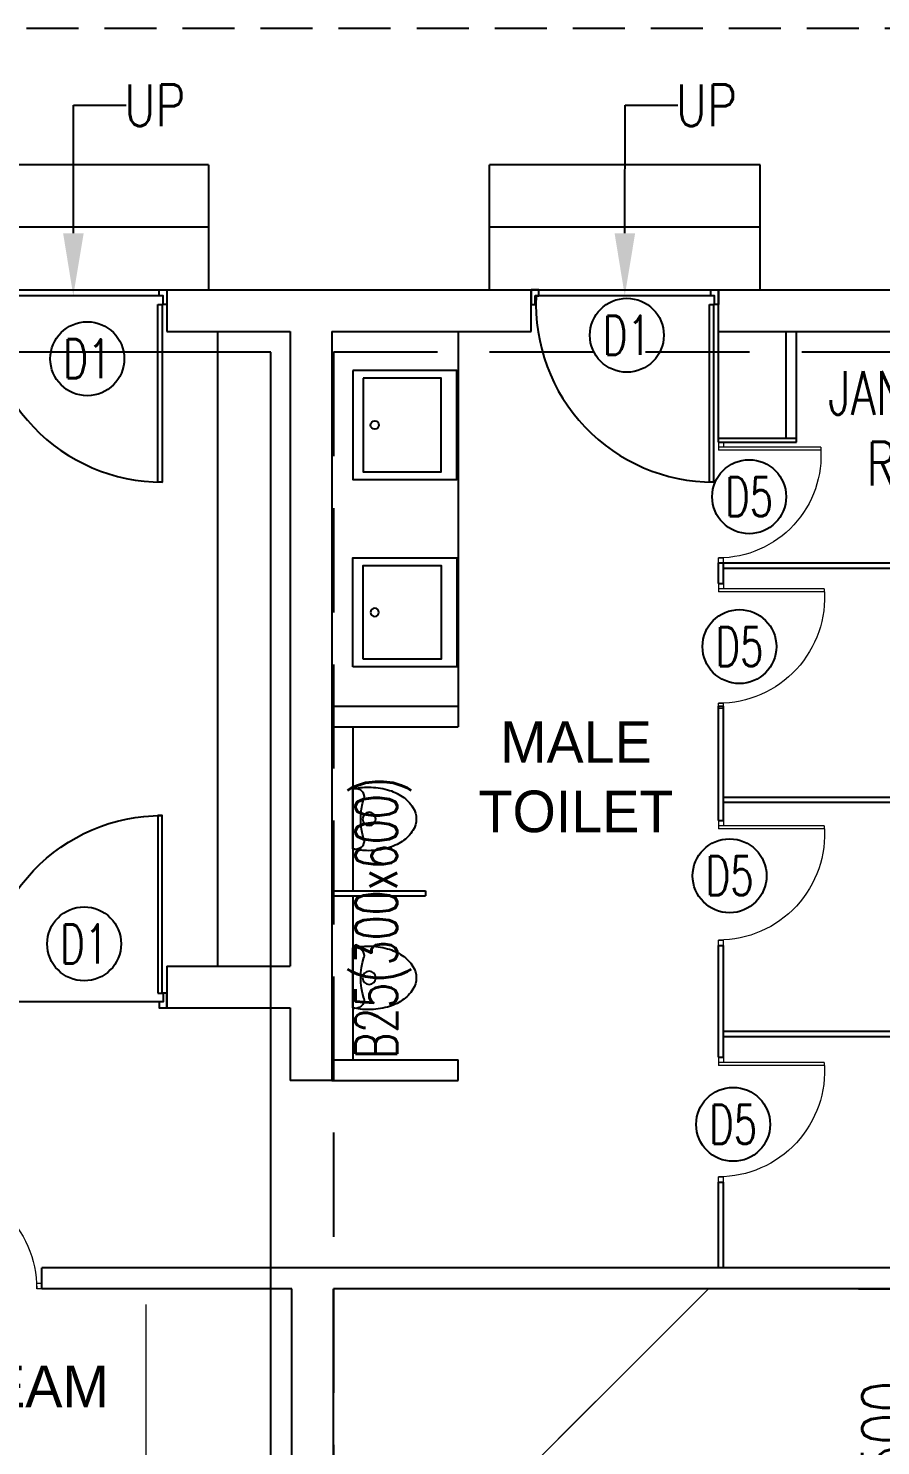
# Model space of a CAD drawing. Extents: x -32840 to 422982, y 280745 to 888746.
# Drawn here: x 82612 to 86707, y 862783 to 869593 of the extents above; entities that cross this region are included whole.
import ezdxf
from ezdxf import colors
from ezdxf.entities.mleader import LeaderData, LeaderLine
from ezdxf.enums import TextEntityAlignment as Align
from ezdxf.math import Vec2, Vec3

# ---------------------------------------------------------------- set-up
doc = ezdxf.new("R2010")
doc.units = 0
doc.header["$LTSCALE"] = 1000
doc.header["$PDMODE"] = 3
doc.linetypes.add('CONTINOUS', pattern=[0])
doc.linetypes.add('HIDDEN', pattern=[0.375, 0.25, -0.125])
doc.layers.get('Defpoints').update_dxf_attribs({"linetype": 'HIDDEN'})
for name, color, linetype in [('A-Chejja', 5, 'HIDDEN'), ('a-dim', 3, 'Continuous'), ('A-DOOR', 1, 'Continuous'), ('A-FL-Drop', 3, 'Continuous'), ('A-PLUM', 11, 'Continuous'), ('A-Rail', 1, 'Continuous'), ('A-RD', 6, 'Continuous'), ('A-SEC-DET-ID', 2, 'Continuous'), ('A-STAIR', 2, 'Continuous'), ('A-TAG-DW', 2, 'Continuous'), ('A-WALL', 7, 'CONTINOUS'), ('S-BEAM', 2, 'Continuous'), ('S-BEAM NO', 3, 'Continuous'), ('S-RCWALL', 10, 'Continuous'), ('Text', 7, 'Continuous'), ('WALL', 6, 'Continuous')]:
    doc.layers.add(name, color=color, linetype=linetype)
for name, color, linetype, lineweight in [('A08_Wall_Full_BlockWork_MAA', 4, 'Continuous', 30), ('A08_Wall_Partition Wood_MAA', 242, 'Continuous', 5), ('A09_Door Win Vent_MAA', 160, 'Continuous', 5), ('I-ANNO-TEXT', 130, 'Continuous', 18)]:
    doc.layers.add(name, color=color, linetype=linetype, lineweight=lineweight)
doc.styles.add('I_NOTE', font='', dxfattribs={"height": 1.5})
doc.styles.add('ROMANS', font='romans.shx', dxfattribs={"width": 0.8})
doc.styles.get('I_NOTE').set_extended_font_data('Tekton')
doc.dimstyles.new('dim-1', dxfattribs={"dimscale": 100, "dimtxt": 2.25, "dimasz": 1, "dimexe": 1, "dimexo": 1, "dimgap": 0.5, "dimtad": 1, "dimdec": 0, "dimzin": 3, "dimdsep": 46, "dimtxsty": 'ROMANS', "dimblk": 'ARCHTICK', "dimcen": 0.0625, "dimdle": 1, "dimclrd": 256, "dimclre": 256, "dimclrt": 6, "dimadec": 0, "dimazin": 0, "dimtfac": 1, "dimtdec": 0, "dimtix": 1, "dimtmove": 1, "dimatfit": 3, "dimfxl": 1, "dimfrac": 2, "dimtolj": 1, "dimtzin": 3, "dimarcsym": 0})

# ---------------------------------------------------------------- blocks, each defined once
blk = doc.blocks.new('A$C6b1eea8e')
at = {"layer": 'S-BEAM', "color": 8, "linetype": 'HIDDEN', "ltscale": 2}
for p, q in [((12620.4, 17248.1), (9120.4, 17248.1)), ((9120.4, 17248.1), (9120.4, 11248.1))]:
    blk.add_line(p, q, dxfattribs=at)
at = {"layer": 'S-BEAM', "color": 8}
blk.add_lwpolyline([(3920.4, 17548.1), (12520.4, 17548.1)], dxfattribs=at)
at = {"layer": 'S-BEAM', "color": 8, "linetype": 'HIDDEN', "ltscale": 750}
blk.add_lwpolyline([(3820.4, 11348.1), (8820.4, 11348.1), (8820.4, 17248.1), (3820.4, 17248.1)], dxfattribs=at)
at = {"layer": 'S-BEAM NO', "color": 8, "style": 'ROMANS', "width": 0.7}
blk.add_text('B25(300x600)', height=200, rotation=90, dxfattribs=at).set_placement((9226.9, 14530.3), align=Align.TOP_CENTER)
blk = doc.blocks.new('900 SINGLE 1')
for points in [[(43.2, 70.5), (23.2, 70.5), (23.2, 924.1), (43.2, 924.1)], [(37.1, 28.8), (37.1, 0), (0, 0), (0, 70.5), (18.6, 70.5), (18.6, 28.8)], [(862.9, 28.8), (862.9, 0), (900, 0), (900, 70.5), (881.4, 70.5), (881.4, 28.8)]]:
    blk.add_lwpolyline(points, close=True)
at = {"color": 8}
blk.add_arc((23.2, 70.5), 853.6, 357.19637, 90, dxfattribs=at)
at = {"layer": 'A-FL-Drop'}
blk.add_line((18.6, 28.8), (881.4, 28.8), dxfattribs=at)
blk = doc.blocks.new('TAG-DOOR-WINOW')
blk.add_circle((0, 0), 2.368)
at = {"color": 6, "style": 'ROMANS', "width": 0.7}
blk.add_attdef('DW', text='', height=2.5, dxfattribs=at).set_placement((0, 0), align=Align.MIDDLE_CENTER)
blk = doc.blocks.new('_ArchTick')
at = {"color": 0, "linetype": 'ByBlock', "const_width": 0.15}
blk.add_lwpolyline([(-0.5, -0.5), (0.5, 0.5)], dxfattribs=at)
blk = doc.blocks.new('*D1473')
at = {"layer": 'a-dim', "lineweight": -2, "transparency": 16777216}
for p, q in [((86893.9, 861937.1, 0), (86893.9, 863637.1, 0)), ((86600.6, 863537.1, 0), (86993.9, 863537.1, 0)), ((86600.6, 862037.1, 0), (86993.9, 862037.1, 0))]:
    blk.add_line(p, q, dxfattribs=at)
at = {"layer": 'Defpoints', "color": 0, "transparency": 16777216}
for p in [(86500.6, 863537.1, 0), (86893.9, 863537.1, 0), (86500.6, 862037.1, 0)]:
    blk.add_point(p, dxfattribs=at)
at = {"layer": 'a-dim', "lineweight": -2, "transparency": 16777216, "xscale": 100, "yscale": 100, "zscale": 100}
for p, rotation in [((86893.9, 863537.1, 0), 90), ((86893.9, 862037.1, 0), 270)]:
    blk.add_blockref('_ArchTick', p, dxfattribs=dict(at, rotation=rotation))
at = {"layer": 'a-dim', "color": 6, "transparency": 16777216, "insert": (86731.4, 862787.1, 0), "char_height": 225, "attachment_point": 5, "rotation": 90, "style": 'ROMANS'}
blk.add_mtext('\\A1;1500', dxfattribs=at)
blk = doc.blocks.new('A$C5862001C')
at = {"layer": 'A09_Door Win Vent_MAA'}
for p, q in [((-40, 510), (-40, 0)), ((-25, 508.4), (-25, 0)), ((-600, 25), (-575, 25)), ((-600, 25), (-600, 0)), ((-600, 0), (-575, 0)), ((-575, 0), (-575, 25)), ((0, 0), (-40, 0)), ((0, 25), (-25, 25)), ((0, 25), (0, 0))]:
    blk.add_line(p, q, dxfattribs=at)
blk.add_arc((-65, 0), 510, 85.50159, 179.99989, dxfattribs=at)
blk = doc.blocks.new('URINAL 2')
blk.add_line((143.9, 0), (-143.9, 0))
for points in [[(-152.5, -76.3, 0.067459), (-140.2, -167.3, 0.079812), (-107.8, -238, 0.107118), (-54.8, -289.4, 0.139889), (0, -305, 0.139889), (54.8, -289.4, 0.107118), (107.8, -238, 0.079812), (140.2, -167.3, 0.067459), (152.5, -76.3, 0.056281), (143.9, 0, 0.079812)], [(-143.9, 0, 0.056281), (-152.5, -76.3, 0.067459)]]:
    blk.add_lwpolyline(points, format="xyb")
blk.add_circle((0, -78.9), 31.8)
for centre, radius, start, end in [((-106.7, -14.4), 39.9, 158.88475, 283.48398), ((106.7, -14.4), 39.9, 256.51602, 21.11525), ((0, -362.2), 324.1, 72.50555, 107.49445)]:
    blk.add_arc(centre, radius, start, end)
blk = doc.blocks.new('snk')
for points in [[(2999168.7, -159626.4), (2999168.7, -159102.4), (2998668.7, -159102.4), (2998668.7, -159626.4)], [(2999118.7, -159589.4), (2999118.7, -159139.4), (2998743.7, -159139.4), (2998743.7, -159589.4)]]:
    blk.add_lwpolyline(points, close=True)
blk.add_circle((2999063, -159364.4), 20)
blk = doc.blocks.new('RD')
at = {"style": 'ROMANS', "width": 0.75}
for tag, p in [('RT', (10.24, 14.08)), ('SZ', (10.24, 2.74))]:
    blk.add_attdef(tag, text='', height=9, dxfattribs=at).set_placement(p, align=Align.CENTER)

msp = doc.modelspace()

# ---------------------------------------------------------------- linework, layer by layer
for p, q in [((85027.6, 868137.1, 0), (85027.6, 868337.1, 0)), ((85927.6, 868137.1, 0), (85927.6, 868337.1, 0)), ((83277.6, 865087.1, 0), (83869.8, 865087.1, 0)), ((83277.5, 864887.1, 0), (83869.7, 864887.1, 0)), ((84070.4, 864537.1, 0), (83869.7, 864537.1, 0)), ((84069.2, 863637.1, 0), (82677, 863637.1, 0)), ((87577.6, 863637.1, 0), (84070.4, 863637.1, 0)), ((83878.1, 863537.1, 0), (82677, 863537.1, 0)), ((83877.6, 861937.1, 0), (83878.1, 863537.1, 0)), ((87777.6, 863537.1, 0), (84078.1, 863537.1, 0)), ((84078.1, 861837.1, 0), (84078.1, 863537.1, 0))]:
    msp.add_line(p, q)
at = {"layer": 'A-Chejja', "elevation": 0}
msp.add_lwpolyline([(97477.6, 867013), (97477.6, 869593.2), (78577.6, 869593.2), (78577.6, 868337.1)], dxfattribs=at)
at = {"layer": 'A-PLUM'}
for p, q in [((85927.6, 867624.6, 0), (85927.6, 868137.1, 0)), ((84170.4, 866237.1, 0), (84170.4, 865449.6, 0)), ((84170.4, 865424.6, 0), (84170.4, 864637.1, 0))]:
    msp.add_line(p, q, dxfattribs=at)
at = {"layer": 'A-Rail'}
for p, q in [((85927.6, 867624.6, 0), (86302.6, 867624.6, 0)), ((85927.6, 867604.6, 0), (86302.6, 867604.6, 0)), ((85927.6, 866925.1, 0), (85927.6, 867024.6, 0)), ((85927.6, 867024.6, 0), (87577.6, 867024.6, 0)), ((85952.6, 866925.1, 0), (85952.6, 867024.6, 0)), ((85952.6, 866999.6, 0), (87577.6, 866999.6, 0)), ((85927.6, 866925.1, 0), (85952.6, 866925.1, 0)), ((85927.6, 865787.1, 0), (85927.6, 866337.1, 0)), ((85927.6, 866337.1, 0), (85952.6, 866337.1, 0)), ((85952.6, 865787.1, 0), (85952.6, 866337.1, 0)), ((85952.6, 865899.6, 0), (87577.6, 865899.6, 0)), ((85952.6, 865874.6, 0), (87577.6, 865874.6, 0)), ((85927.6, 865787.1, 0), (85952.6, 865787.1, 0)), ((85927.6, 864649.6, 0), (85927.6, 865187.1, 0)), ((85927.6, 865187.1, 0), (85952.6, 865187.1, 0)), ((85952.6, 864649.6, 0), (85952.6, 865187.1, 0)), ((85952.6, 864774.6, 0), (87577.6, 864774.6, 0)), ((85952.6, 864749.6, 0), (87577.6, 864749.6, 0)), ((85927.6, 864649.6, 0), (85952.6, 864649.6, 0)), ((85927.6, 863637.1, 0), (85927.6, 864049.6, 0)), ((85927.6, 864049.6, 0), (85952.6, 864049.6, 0)), ((85952.6, 863637.1, 0), (85952.6, 864049.6, 0))]:
    msp.add_line(p, q, dxfattribs=at)
at = {"layer": 'A-Rail', "elevation": 0}
for points in [[(85927.6, 867604.6), (85927.6, 867624.6)], [(86302.6, 867604.6), (86302.6, 867624.6)]]:
    msp.add_lwpolyline(points, dxfattribs=at)
at = {"layer": 'A-SEC-DET-ID'}
for p, q in [((83520.4, 868137.2, 0), (83519.8, 865087.2, 0)), ((84677.6, 868137.1, 0), (84677.6, 866237.1, 0))]:
    msp.add_line(p, q, dxfattribs=at)
at = {"layer": 'A-STAIR'}
for p, q in [((83477.6, 868937.1, 0), (82177.6, 868937.1, 0)), ((83477.6, 868937.1, 0), (83477.6, 868337.1, 0)), ((86128.3, 868937.1, 0), (84826.8, 868937.1, 0)), ((84826.8, 868337.1, 0), (84826.8, 868937.1, 0)), ((86128.3, 868337.1, 0), (86128.3, 868937.1, 0)), ((83477.6, 868637.1, 0), (82177.6, 868637.1, 0)), ((86128.3, 868637.1, 0), (84826.8, 868637.1, 0))]:
    msp.add_line(p, q, dxfattribs=at)
at = {"layer": 'A-WALL'}
for p, q in [((83277.6, 868337.1, 0), (85027.6, 868337.1, 0)), ((83277.6, 868337.1, 0), (83277.6, 868137.1, 0)), ((85927.6, 868337.1, 0), (87477.6, 868337.1, 0)), ((83277.6, 868137.1, 0), (83870.4, 868137.1, 0)), ((83870.4, 868137.1, 0), (83869.8, 865087.1, 0)), ((84070.4, 868137.1, 0), (85027.6, 868137.1, 0)), ((84070.4, 868137.1, 0), (84070.4, 864537.1, 0)), ((85927.6, 868137.1, 0), (87677.6, 868137.1, 0)), ((83277.6, 865087.1, 0), (83277.5, 864887.1, 0)), ((83869.7, 864887.1, 0), (83869.7, 864537.1, 0)), ((82677, 863537.1, 0), (82677, 863637.1, 0))]:
    msp.add_line(p, q, dxfattribs=at)
at = {"layer": 'A08_Wall_Partition Wood_MAA'}
for p, q in [((81977.6, 859635.3, 0), (85879.3, 863537.1, 0)), ((83177.6, 861912.1, 0), (83177.6, 863462.1, 0)), ((81977.6, 859635.3, 0), (85338.9, 862996.7, 0))]:
    msp.add_line(p, q, dxfattribs=at)
at = {"layer": 'WALL'}
for p, q in [((86252.6, 867624.6, 0), (86252.6, 868137.1, 0)), ((86302.6, 867624.6, 0), (86302.6, 868137.1, 0)), ((84070.4, 866337.1, 0), (84677.6, 866337.1, 0)), ((84070.4, 866237.1, 0), (84677.6, 866237.1, 0)), ((84070.4, 865449.6, 0), (84520.4, 865449.6, 0)), ((84070.4, 865424.6, 0), (84520.4, 865424.6, 0)), ((84520.4, 865449.6, 0), (84520.4, 865424.6, 0)), ((84070.4, 864637.1, 0), (84677.6, 864637.1, 0)), ((84070.4, 864537.1, 0), (84677.6, 864537.1, 0))]:
    msp.add_line(p, q, dxfattribs=at)
at = {"layer": 'WALL', "elevation": 0}
msp.add_lwpolyline([(84677.6, 864537.1), (84677.6, 864637.1)], dxfattribs=at)

# ---------------------------------------------------------------- block references
at = {"layer": 'A-DOOR', "rotation": 180}
for p in [(83277.6, 868337.1, 0), (85927.6, 868337.1, 0)]:
    msp.add_blockref('900 SINGLE 1', p, dxfattribs=at)
at = {"layer": 'A-DOOR', "xscale": -1}
msp.add_blockref('900 SINGLE 1', (83277.5, 864887.1, 0), dxfattribs=at)
at = {"layer": 'A-PLUM', "rotation": 180.0000546667382}
msp.add_blockref('snk', (3083339.3, 708325.5, 0), dxfattribs=at)
at = {"layer": 'A-PLUM', "xscale": -1}
for name, p, rotation in [('snk', (3083339.3, 1026148.7, 0), 359.9999453332618), ('URINAL 2', (84170.4, 865794.5, 0), 90), ('URINAL 2', (84170.4, 865030.8, 0), 90)]:
    msp.add_blockref(name, p, dxfattribs=dict(at, rotation=rotation))
at = {"layer": 'A-TAG-DW'}
ref = msp.add_blockref('TAG-DOOR-WINOW', (85487.5, 868118.6, 0), dxfattribs=dict(at, xscale=75.00000000000004, yscale=75.00000000000004, zscale=75.00000000000004, rotation=334.3000000001243))
ref.add_attrib('DW', 'D1', dxfattribs={"layer": '0', "color": 6, "height": 187.5, "style": 'ROMANS', "width": 0.7}).set_placement((85487.5, 868118.6, 0), align=Align.MIDDLE_CENTER)
ref = msp.add_blockref('TAG-DOOR-WINOW', (82894.8, 868005.6, 0), dxfattribs=dict(at, xscale=75.00000000000004, yscale=75.00000000000004, zscale=75.00000000000004, rotation=334.3000000001243))
ref.add_attrib('DW', 'D1', dxfattribs={"layer": '0', "color": 6, "height": 187.5, "style": 'ROMANS', "width": 0.7}).set_placement((82894.8, 868005.6, 0), align=Align.MIDDLE_CENTER)
ref = msp.add_blockref('TAG-DOOR-WINOW', (86075.3, 867342.7, 0), dxfattribs=dict(at, xscale=75.00000000000004, yscale=75.00000000000004, zscale=75.00000000000004, rotation=334.3000000001243))
ref.add_attrib('DW', 'D5', dxfattribs={"layer": '0', "color": 6, "height": 187.5, "style": 'ROMANS', "width": 0.7}).set_placement((86075.3, 867342.7, 0), align=Align.MIDDLE_CENTER)
ref = msp.add_blockref('TAG-DOOR-WINOW', (86028.6, 866622.7, 0), dxfattribs=dict(at, xscale=75.00000000000004, yscale=75.00000000000004, zscale=75.00000000000004, rotation=334.3000000001243))
ref.add_attrib('DW', 'D5', dxfattribs={"layer": '0', "color": 6, "height": 187.5, "style": 'ROMANS', "width": 0.7}).set_placement((86028.6, 866622.7, 0), align=Align.MIDDLE_CENTER)
ref = msp.add_blockref('TAG-DOOR-WINOW', (85981.3, 865521.2, 0), dxfattribs=dict(at, xscale=75.00000000000004, yscale=75.00000000000004, zscale=75.00000000000004, rotation=334.3000000001243))
ref.add_attrib('DW', 'D5', dxfattribs={"layer": '0', "color": 6, "height": 187.5, "style": 'ROMANS', "width": 0.7}).set_placement((85981.3, 865521.2, 0), align=Align.MIDDLE_CENTER)
ref = msp.add_blockref('TAG-DOOR-WINOW', (82879.8, 865194.3, 0), dxfattribs=dict(at, xscale=75.00000000000004, yscale=75.00000000000004, zscale=75.00000000000004, rotation=334.3000000001243))
ref.add_attrib('DW', 'D1', dxfattribs={"layer": '0', "color": 6, "height": 187.5, "style": 'ROMANS', "width": 0.7}).set_placement((82879.8, 865194.3, 0), align=Align.MIDDLE_CENTER)
ref = msp.add_blockref('TAG-DOOR-WINOW', (85998.4, 864326.9, 0), dxfattribs=dict(at, xscale=75.00000000000004, yscale=75.00000000000004, zscale=75.00000000000004, rotation=334.3000000001243))
ref.add_attrib('DW', 'D5', dxfattribs={"layer": '0', "color": 6, "height": 187.5, "style": 'ROMANS', "width": 0.7}).set_placement((85998.4, 864326.9, 0), align=Align.MIDDLE_CENTER)
at = {"layer": 'A08_Wall_Full_BlockWork_MAA', "xscale": -0.9666788747437398, "yscale": 0.9666788747437398, "zscale": 0.9666788747437398, "rotation": 269.9998576609761}
msp.add_blockref('A$C5862001C', (85927.6, 867604.6, 0), dxfattribs=at)
at = {"layer": 'A08_Wall_Full_BlockWork_MAA', "xscale": -1}
for p, rotation in [((85927.6, 866925.1, 0), 269.9998576609761), ((85927.6, 865787.1, 0), 269.9998576609761), ((85927.6, 864649.6, 0), 269.9998576609761), ((82077, 863537.1, 0), 359.9998576609761)]:
    msp.add_blockref('A$C5862001C', p, dxfattribs=dict(at, rotation=rotation))
at = {"layer": 'S-RCWALL'}
msp.add_blockref('A$C6b1eea8e', (74957.2, 850789, 0), dxfattribs=at)
at = {"layer": 'Text'}
ref = msp.add_blockref('RD', (87291.4, 867314.4, 0), dxfattribs=dict(at, xscale=-30.00000000469739, yscale=30.000000004171, zscale=30, rotation=2.625499577746382e-06))
ref.add_attrib('RT', 'JANITOR ', dxfattribs={"layer": 'A-RD', "height": 210, "rotation": 0, "style": 'ROMANS', "width": 0.75}).set_placement((86924.1, 867736.7, 0), align=Align.CENTER)
ref.add_attrib('SZ', 'ROOM', dxfattribs={"layer": 'A-RD', "height": 210, "rotation": 0, "style": 'ROMANS', "width": 0.75}).set_placement((86939.1, 867396.7, 0), align=Align.CENTER)

# ---------------------------------------------------------------- texts
at = {"layer": 'I-ANNO-TEXT', "ltscale": 0.25, "char_height": 200, "attachment_point": 5, "style": 'I_NOTE'}
for s, insert in [('MALE \\PTOILET', (85243, 865996.1, 0)), ('STEAM', (82537.5, 863066.5, 0))]:
    msp.add_mtext(s, dxfattribs=dict(at, insert=insert))

# ---------------------------------------------------------------- dimensions: what is measured, and where the dimension line sits
at = {"layer": 'a-dim'}
dim = msp.add_aligned_dim(p1=(86500.6, 862037.1, 0), p2=(86500.6, 863537.1, 0), distance=-393.3, dimstyle='dim-1', dxfattribs=at)
dim.commit()
dim.dimension.update_dxf_attribs({"geometry": '*D1473', "text_midpoint": (86731.4, 862787.1, 0)})

# ---------------------------------------------------------------- leaders
at = {"layer": 'A-STAIR', "color": 3}
ml = msp.add_multileader_mtext('Standard', dxfattribs=at)
ml.set_content('UP', color=3, style='ROMANS')
ml.set_leader_properties()
ml.build(insert=Vec2(0, 0))
ml.multileader.update_dxf_attribs({"text_right_attachment_type": 6, "dogleg_length": 50, "arrow_head_size": 300})
ctx = ml.context
ctx.base_point, ctx.char_height, ctx.arrow_head_size, ctx.landing_gap_size, ctx.plane_origin = Vec3(83082.2, 869223.4, 0), 200, 300, 0.09, Vec3(144087.6, 868173.1, 0)
ctx.right_attachment, ctx.text_align_type = 6, 1
notes = []
notes.append((ctx, [(0, (1, 1, 0), (82828.8, 869223.4, 0), (1, 0), 253.4, [(0, [(82827.6, 868308.3, 0)], 0, [])])]))
ctx.mtext.insert, ctx.mtext.rotation, ctx.mtext.alignment, ctx.mtext.flow_direction = Vec3(83219.4, 869323.4, 0), 6.283185, 2, 5
ml = msp.add_multileader_mtext('Standard', dxfattribs=at)
ml.set_content('UP', color=3, style='ROMANS')
ml.set_leader_properties()
ml.build(insert=Vec2(0, 0))
ml.multileader.update_dxf_attribs({"text_right_attachment_type": 6, "dogleg_length": 50, "arrow_head_size": 300})
ctx = ml.context
ctx.base_point, ctx.char_height, ctx.arrow_head_size, ctx.landing_gap_size, ctx.plane_origin = Vec3(85732.2, 869223.4, 0), 200, 300, 0.09, Vec3(146737.6, 868173.1, 0)
ctx.right_attachment, ctx.text_align_type = 6, 1
notes.append((ctx, [(0, (1, 1, 0), (85478.8, 869223.4, 0), (1, 0), 253.4, [(0, [(85477.6, 868308.3, 0)], 0, [])])]))
ctx.mtext.insert, ctx.mtext.rotation, ctx.mtext.alignment, ctx.mtext.flow_direction = Vec3(85869.4, 869323.4, 0), 6.283185, 2, 5
for ctx, leaders in notes:
    for number, flags, end, landing, length, lines in leaders:
        leader = LeaderData()
        leader.index, (leader.has_last_leader_line, leader.has_dogleg_vector, leader.attachment_direction) = number, flags
        leader.last_leader_point, leader.dogleg_vector, leader.dogleg_length = Vec3(end), Vec3(landing), length
        for number, points, colour, breaks in lines:
            line = LeaderLine()
            line.index, line.vertices, line.color, line.breaks = number, Vec3.list(points), colors.encode_raw_color(colour), breaks
            leader.lines.append(line)
        ctx.leaders.append(leader)

doc.saveas('drawing.dxf')
